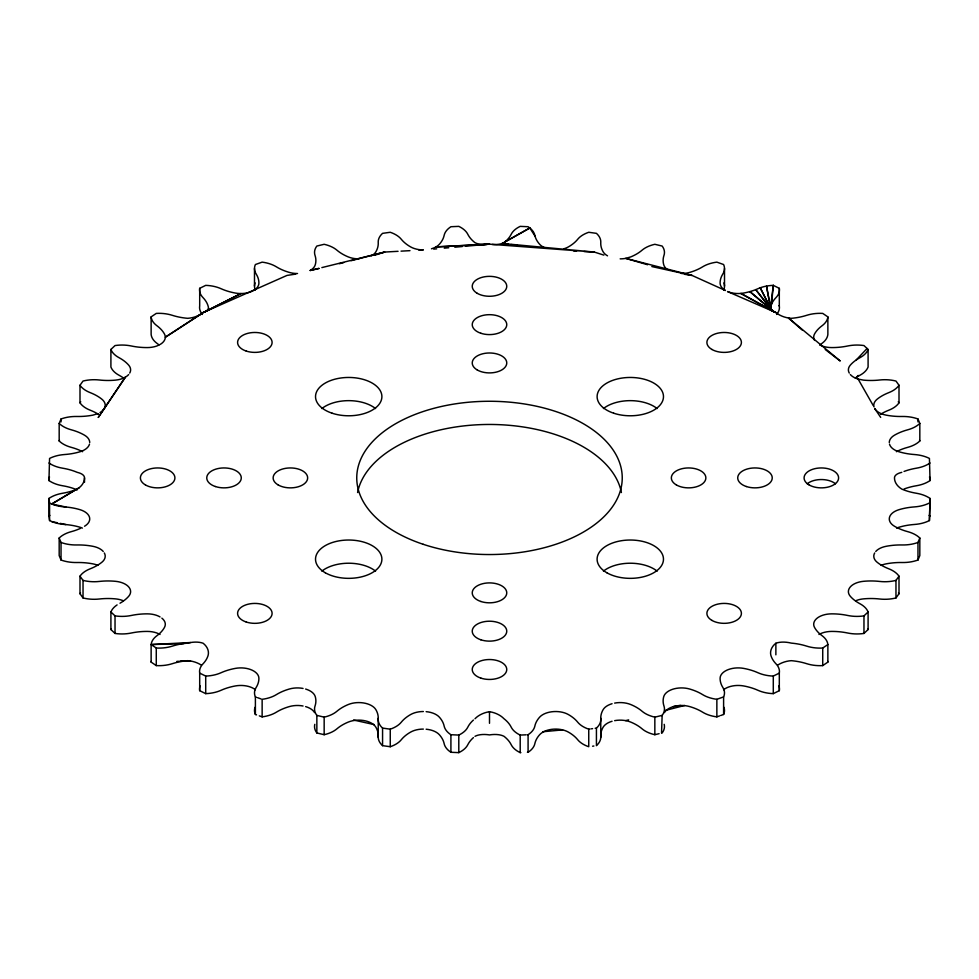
<?xml version="1.0" encoding="UTF-8"?>
<svg xmlns="http://www.w3.org/2000/svg" width="979" height="979" viewBox="0 0 979 979"><rect width="100%" height="100%" fill="white"/><g stroke="black" fill="none" stroke-linecap="round" stroke-linejoin="round"><path stroke-width="1.47" d="M771.562 304.163L773.288 285.366A27.547 15.909 0 0 0 757.942 288.707A45.658 26.36 0 0 1 743.587 293.064A18.05 10.426 0 0 1 727.544 291.558L775.87 312.57A18.454 11.405 14.5 0 0 791.301 318.322A45.658 26.36 0 0 0 806.672 315.324A27.547 15.909 0 0 1 822.727 313.402L827.867 316.878L827.867 334.439A27.547 15.909 0 0 1 822.079 343.299A45.658 26.36 0 0 0 819.717 345.208M77.206 489.904A45.658 26.36 0 0 0 62.644 485.755A27.547 15.909 0 0 1 48.95 480.554L49.574 458.441A27.547 15.909 0 0 1 64.516 454.537A45.658 26.36 0 0 0 80.009 451.76A18.05 10.426 0 0 0 89.505 444.148M48.95 480.554L49.452 476.761M773.288 285.366L770.559 307.651A18.454 7.453 -4.1 0 0 775.87 312.57L740.846 293.431L774.022 311.799L749.89 291.62L772.529 310.894L755.751 289.637L771.452 309.878L760.218 287.789L770.779 308.789L766.484 286.101L770.559 307.651L770.779 306.476A45.658 26.36 0 0 1 775.992 297.604A27.547 15.909 0 0 0 779.308 288.328L773.288 285.366L773.288 289.76M901.794 472.343A18.454 7.624 5.9 0 0 894.488 477.899A18.454 13.216 7.7 0 0 901.794 489.096A45.658 26.36 0 0 0 916.356 493.245A27.547 15.909 0 0 1 930.05 498.446L929.426 520.559A27.547 15.909 0 0 1 914.484 524.463A45.658 26.36 0 0 0 898.991 527.24A18.05 10.426 0 0 0 896.605 528.097M930.05 498.446L929.426 520.559M82.591 451.686A45.658 26.36 0 0 0 71.296 447.354A27.547 15.909 0 0 1 59.181 440.978L59.181 423.417L61.028 418.988A27.547 15.909 0 0 1 76.839 416.479A45.658 26.36 0 0 0 92.895 415.133L97.863 413.64M59.181 440.978L59.474 440.244M929.426 502.998A27.547 15.909 0 0 1 914.484 506.902A45.658 26.36 0 0 0 898.991 509.68A18.05 10.426 0 0 0 894.451 526.237A45.658 26.36 0 0 0 907.704 531.646A27.547 15.909 0 0 1 919.819 538.022L917.972 542.464L917.972 560.012A27.547 15.909 0 0 1 902.161 562.521A45.658 26.36 0 0 0 886.105 563.867A18.05 10.426 0 0 0 881.137 565.36M917.972 560.012L919.819 555.582L919.819 538.022M98.451 414.313A45.658 26.36 0 0 0 90.239 410.213A27.547 15.909 0 0 1 79.997 402.822L79.997 385.261L83.031 381.051A27.547 15.909 0 0 1 99.32 379.999A45.658 26.36 0 0 0 115.546 380.121A18.05 10.426 0 0 0 128.653 374.565M79.997 402.822L80.743 401.757M874.663 552.976A18.05 10.426 0 0 0 877.135 562.252A45.658 26.36 0 0 0 888.761 568.787A27.547 15.909 0 0 1 899.003 576.178L895.969 580.4L895.969 597.949A27.547 15.909 0 0 1 879.68 599.001A45.658 26.36 0 0 0 863.454 598.879A18.05 10.426 0 0 0 855.756 600.751M899.003 576.178L899.003 593.739L895.969 597.949M856.233 359.954L867.076 348.475L863.967 345.563A27.547 15.909 0 0 0 847.581 346.003A45.658 26.36 0 0 1 831.587 347.582A18.05 10.426 0 0 1 821.087 345.575M856.233 377.515L858.204 375.422M123.623 378.114A45.658 26.36 0 0 0 119.022 375.238A27.547 15.909 0 0 1 110.908 367.015L110.908 349.454L115.032 345.563A27.547 15.909 0 0 1 131.419 346.003A45.658 26.36 0 0 0 147.413 347.582A18.05 10.426 0 0 0 157.913 345.575M895.969 580.4A27.547 15.909 0 0 1 879.68 581.44A45.658 26.36 0 0 0 863.454 581.318A18.05 10.426 0 0 0 850.274 596.248A45.658 26.36 0 0 0 859.978 603.762A27.547 15.909 0 0 1 868.092 611.985L863.967 615.877A27.547 15.909 0 0 1 847.581 615.448A45.658 26.36 0 0 0 831.587 613.857A18.05 10.426 0 0 0 814.528 627.417A45.658 26.36 0 0 0 822.079 635.701A27.547 15.909 0 0 1 827.867 644.561L827.867 662.122L822.727 665.598A27.547 15.909 0 0 1 806.672 663.676A45.658 26.36 0 0 0 791.301 660.678A18.454 11.405 -14.5 0 0 777.987 664.912M868.092 611.985L868.092 629.546L863.967 633.437A27.547 15.909 0 0 1 847.581 632.997A45.658 26.36 0 0 0 831.587 631.418A18.05 10.426 0 0 0 818.958 634.478M159.283 345.208A45.658 26.36 0 0 0 156.921 343.299A27.547 15.909 0 0 1 151.133 334.439L151.133 316.878L156.273 313.402A27.547 15.909 0 0 1 172.328 315.324A45.658 26.36 0 0 0 187.699 318.322A18.454 11.405 -14.5 0 0 203.13 312.57L287.006 275.417L295.756 274.108M827.867 644.561L822.727 648.037A27.547 15.909 0 0 1 806.672 646.128A45.658 26.36 0 0 0 791.301 643.117A18.454 9.447 13.3 0 0 775.87 643.24A18.454 13.4 -5.4 0 0 770.779 654.963A45.658 26.36 0 0 0 775.992 663.835A27.547 15.909 0 0 1 779.308 673.111L779.308 690.672L773.288 693.634A27.547 15.909 0 0 1 757.942 690.293A45.658 26.36 0 0 0 743.587 685.936A18.05 10.426 0 0 0 723.579 689.718M204.978 311.799L240.956 293.553L203.13 312.57L165.304 337.229L201.013 314.088M84.549 526.237A18.05 10.426 0 0 0 80.009 509.68A45.658 26.36 0 0 0 65.862 507.012L64.516 506.902A27.547 15.909 0 0 1 51.728 504.001L76.093 489.561A45.658 26.36 0 0 1 62.644 493.245A27.547 15.909 0 0 0 48.95 498.446L49.574 502.998L51.728 504.001L79.348 487.591M535.036 236.135L529.823 227.985L504.809 242.046A45.658 26.36 0 0 0 511.197 234.287A27.547 15.909 0 0 1 520.204 226.369L528.085 226.724L529.823 227.985A27.547 15.909 0 0 1 534.852 235.352L535.036 236.135A45.658 26.36 0 0 0 539.662 244.297A18.05 10.426 0 0 0 545.132 247.944M486.685 244.42L436.01 246.904L489.5 244.089A18.454 9.019 12.3 0 0 502.178 243.465L529.823 227.985M202.372 314.455A27.547 15.909 0 0 1 199.692 305.889L199.692 288.328L205.712 285.366A27.547 15.909 0 0 1 221.058 288.707A45.658 26.36 0 0 0 235.413 293.064A18.05 10.426 0 0 0 258.897 283.225A45.658 26.36 0 0 0 256.155 273.985A27.547 15.909 0 0 1 255.397 264.526L262.139 262.139A27.547 15.909 0 0 1 276.384 266.826A45.658 26.36 0 0 0 289.392 272.431A18.05 10.426 0 0 0 297.53 273.52M779.308 673.111L773.288 676.073A27.547 15.909 0 0 1 757.942 672.732A45.658 26.36 0 0 0 743.587 668.376A18.05 10.426 0 0 0 720.103 678.227A45.658 26.36 0 0 0 722.845 687.454A27.547 15.909 0 0 1 723.603 696.913L723.603 714.474L720.801 715.478M508.174 244.212L502.178 243.465L504.014 242.682M723.603 696.913L716.861 699.3A27.547 15.909 0 0 1 702.616 694.613A45.658 26.36 0 0 0 689.608 689.008A18.05 10.426 0 0 0 663.75 696.62A45.658 26.36 0 0 0 663.958 705.981A27.547 15.909 0 0 1 662.147 715.392L661.535 733.1M719.687 715.869L716.861 716.861A27.547 15.909 0 0 1 702.616 712.174A45.658 26.36 0 0 0 689.608 706.569A18.05 10.426 0 0 0 664.423 712.602M375.128 255.115L384.686 252.056L398.061 251.309M339.309 263.73L343.702 262.605M351.02 260.72L384.686 252.056L321.858 267.597M625.703 720.63L628.653 719.871M665.475 710.399L684.627 705.48M358.828 258.86A18.05 10.426 0 0 1 348.291 256.926A45.658 26.36 0 0 1 336.96 250.208A27.547 15.909 0 0 0 324.159 244.297L316.853 246.047A27.547 15.909 0 0 0 315.042 255.458A45.658 26.36 0 0 1 315.25 264.82A18.05 10.426 0 0 1 310.172 270.498L318.934 268.332M662.147 715.392L654.841 717.142A27.547 15.909 0 0 1 642.04 711.231A45.658 26.36 0 0 0 630.709 704.525A18.05 10.426 0 0 0 614.641 703.093M659.112 733.687L654.841 734.703A27.547 15.909 0 0 1 642.04 728.792A45.658 26.36 0 0 0 630.709 722.074A18.05 10.426 0 0 0 614.641 720.654M310.172 270.498L318.958 268.527M255.421 689.718A18.05 10.426 0 0 0 235.413 685.936A45.658 26.36 0 0 0 221.058 690.293A27.547 15.909 0 0 1 205.712 693.634L199.692 690.672L199.692 673.111A27.547 15.909 0 0 1 203.008 663.835A45.658 26.36 0 0 0 208.221 654.963A18.454 13.4 5.4 0 0 203.13 643.24A18.454 9.447 -13.3 0 0 190.513 642.542L187.699 643.117A45.658 26.36 0 0 0 172.328 646.128A27.547 15.909 0 0 1 156.273 648.037L151.133 644.561A27.547 15.909 0 0 1 156.921 635.701A45.658 26.36 0 0 0 164.472 627.417A18.05 10.426 0 0 0 161.865 618.153M673.356 706.605L680.527 705.443M595.159 728.278L596.431 728.095A27.547 15.909 0 0 0 600.776 718.965A45.658 26.36 0 0 1 603.101 709.702A18.05 10.426 0 0 1 612.059 703.717M592.589 746.206L593.874 746.022M591.316 728.817L592.589 728.645M527.436 752.3L528.085 752.276L528.085 734.715A27.547 15.909 0 0 0 534.852 726.088A45.658 26.36 0 0 1 539.662 717.142A18.05 10.426 0 0 1 568.334 714.523A45.658 26.36 0 0 1 577.696 722.172A27.547 15.909 0 0 0 588.746 729.171L590.031 728.988M542.966 731.729L562.595 729.906M433.685 249.107L436.707 248.837M444.246 248.152L448.774 247.748M454.807 247.21L462.345 246.524M465.368 246.255L489.5 244.089A18.454 9.019 -12.3 0 1 474.986 242.682A45.658 26.36 0 0 1 467.803 234.287A27.547 15.909 0 0 0 458.796 226.369L450.915 226.724A27.547 15.909 0 0 0 444.148 235.352A45.658 26.36 0 0 1 439.338 244.297A18.05 10.426 0 0 1 431.47 248.788M401.047 251.15L409.968 250.661M418.89 250.159L423.344 249.914A18.05 10.426 0 0 1 410.666 246.928A45.658 26.36 0 0 1 401.304 239.28A27.547 15.909 0 0 0 390.254 232.28L382.569 233.345A27.547 15.909 0 0 0 378.224 242.474A45.658 26.36 0 0 1 375.899 251.75A18.05 10.426 0 0 1 371.482 255.837M201.013 664.912A18.454 11.405 14.5 0 0 190.513 660.996L187.699 660.678A45.658 26.36 0 0 0 172.328 663.676A27.547 15.909 0 0 1 156.273 665.598L151.133 662.122L151.133 644.561L190.513 642.542M527.436 734.739L528.085 734.715M526.115 734.813L520.204 735.07A27.547 15.909 0 0 1 511.197 727.164A45.658 26.36 0 0 0 504.014 718.757A18.454 11.834 14 0 0 489.5 711.721A18.454 11.834 -14 0 0 474.986 718.757M474.986 736.318A18.454 9.019 12.3 0 1 489.5 734.911A18.454 9.019 -12.3 0 1 504.014 736.318A45.658 26.36 0 0 1 511.197 744.713A27.547 15.909 0 0 0 520.204 752.631L520.865 752.606M151.133 644.561L183.697 643.57M180.736 661.217L183.697 661.119M176.881 661.388L190.513 660.996M473.432 720.042A45.658 26.36 0 0 0 467.803 727.164A27.547 15.909 0 0 1 458.796 735.07L450.915 734.715A27.547 15.909 0 0 1 444.148 726.088A45.658 26.36 0 0 0 439.338 717.142A18.05 10.426 0 0 0 426.146 711.66M473.432 737.603A45.658 26.36 0 0 0 467.803 744.713A27.547 15.909 0 0 1 458.796 752.631L450.915 752.276A27.547 15.909 0 0 1 444.148 743.648A45.658 26.36 0 0 0 439.338 734.703A18.05 10.426 0 0 0 426.146 729.22M573.584 250.918L576.545 251.077M583.949 251.493L594.314 252.056L603.872 255.115M492.315 244.42L594.314 252.056L502.178 243.465M82.395 528.097A18.05 10.426 0 0 0 80.009 527.24A45.658 26.36 0 0 0 65.862 524.573L64.516 524.463A27.547 15.909 0 0 1 51.728 521.562L49.574 520.559L48.95 516.006L48.95 498.446M511.173 244.579L517.169 245.325M520.155 245.692L524.658 246.255M423.344 711.525A18.05 10.426 0 0 0 410.666 714.523A45.658 26.36 0 0 0 401.304 722.172A27.547 15.909 0 0 1 390.254 729.171L382.569 728.095A27.547 15.909 0 0 1 378.224 718.965A45.658 26.36 0 0 0 375.899 709.702A18.05 10.426 0 0 0 348.291 704.525A45.658 26.36 0 0 0 336.96 711.231A27.547 15.909 0 0 1 324.159 717.142L316.853 715.392A27.547 15.909 0 0 1 315.042 705.981A45.658 26.36 0 0 0 315.25 696.62A18.05 10.426 0 0 0 305.644 689.057M423.344 729.086A18.05 10.426 0 0 0 410.666 732.072A45.658 26.36 0 0 0 401.304 739.72A27.547 15.909 0 0 1 390.254 746.72L382.569 745.655A27.547 15.909 0 0 1 378.224 736.526A45.658 26.36 0 0 0 375.899 727.25A18.05 10.426 0 0 0 348.291 722.074A45.658 26.36 0 0 0 336.96 728.792A27.547 15.909 0 0 1 324.159 734.703L316.853 732.953A27.547 15.909 0 0 1 314.81 724.338M684.7 274.316L691.994 275.417L725.402 290.506A18.05 10.426 0 0 1 720.103 283.225A45.658 26.36 0 0 1 722.845 273.985A27.547 15.909 0 0 0 723.603 264.526L716.861 262.139A27.547 15.909 0 0 0 702.616 266.826A45.658 26.36 0 0 1 689.608 272.431A18.05 10.426 0 0 1 681.47 273.52M51.728 504.001L65.862 507.012M51.728 521.562L57.382 522.762M60.209 523.361L65.862 524.573M651.83 266.557L691.994 275.417L625.703 258.37A18.05 10.426 0 0 1 620.172 258.86M353.529 720.018L374.296 724.631M850.347 374.565A18.05 10.426 0 0 0 858.142 379.093L863.454 380.121A45.658 26.36 0 0 0 879.68 379.999A27.547 15.909 0 0 1 895.969 381.051L899.003 385.261L899.003 402.822A27.547 15.909 0 0 1 888.761 410.213A45.658 26.36 0 0 0 880.549 414.313M647.609 264.746L625.703 258.37L630.709 256.926A45.658 26.36 0 0 0 642.04 250.208A27.547 15.909 0 0 1 654.841 244.297L662.147 246.047A27.547 15.909 0 0 1 663.958 255.458A45.658 26.36 0 0 0 663.75 264.82A18.05 10.426 0 0 0 666.993 269.262M303.049 705.994A18.05 10.426 0 0 0 289.392 706.569A45.658 26.36 0 0 0 276.384 712.174A27.547 15.909 0 0 1 262.139 716.861L259.313 715.869M261.001 698.908L257.636 697.721M256.51 697.317L255.397 696.913A27.547 15.909 0 0 1 256.155 687.454A45.658 26.36 0 0 0 258.897 678.227A18.05 10.426 0 0 0 235.413 668.376A45.658 26.36 0 0 0 221.058 672.732A27.547 15.909 0 0 1 205.712 676.073L199.692 673.111M256.51 714.878L255.397 714.474A27.547 15.909 0 0 1 255.029 707.327M778.807 305.644L779.308 305.889A27.547 15.909 0 0 1 776.628 314.455M825.224 349.491L840.227 360.994L788.487 318.004L802.082 329.96M160.042 616.917A18.05 10.426 0 0 0 147.413 613.857A45.658 26.36 0 0 0 131.419 615.448A27.547 15.909 0 0 1 115.032 615.877L110.908 611.985A27.547 15.909 0 0 1 117.088 604.912M160.042 634.478A18.05 10.426 0 0 0 147.413 631.418A45.658 26.36 0 0 0 131.419 632.997A27.547 15.909 0 0 1 115.032 633.437L110.908 629.546L110.908 611.985M867.076 348.475L868.092 349.454L868.092 367.015A27.547 15.909 0 0 1 859.978 375.238A45.658 26.36 0 0 0 855.377 378.114M123.244 600.751A18.05 10.426 0 0 0 115.546 598.879A45.658 26.36 0 0 0 99.32 599.001A27.547 15.909 0 0 1 83.031 597.949L83.031 580.4L79.997 576.178A27.547 15.909 0 0 1 90.239 568.787A45.658 26.36 0 0 0 101.865 562.252A18.05 10.426 0 0 0 104.337 552.976M83.031 597.949L79.997 593.739L79.997 576.178M898.257 401.757L899.003 402.822M880.684 417.384L874.663 408.463A18.05 10.426 0 0 0 886.105 415.133A45.658 26.36 0 0 0 902.161 416.479A27.547 15.909 0 0 1 917.972 418.988L919.819 423.417L919.819 440.978A27.547 15.909 0 0 1 907.704 447.354A45.658 26.36 0 0 0 896.409 451.686M858.142 379.093L873.244 405.575M97.863 565.36A18.05 10.426 0 0 0 92.895 563.867A45.658 26.36 0 0 0 76.839 562.521A27.547 15.909 0 0 1 61.028 560.012L61.028 542.464L59.181 538.022A27.547 15.909 0 0 1 71.296 531.646A45.658 26.36 0 0 0 80.511 528.342M61.028 560.012L59.181 555.582L59.181 538.022M919.526 440.244L919.819 440.978M929.548 476.761L930.05 480.554A27.547 15.909 0 0 1 916.356 485.755A45.658 26.36 0 0 0 904.033 489.01M930.05 480.554L929.426 458.441A27.547 15.909 0 0 0 914.484 454.537A45.658 26.36 0 0 1 898.991 451.76A18.05 10.426 0 0 1 889.495 444.148M917.972 418.988L917.972 421.912M863.967 615.877L863.967 633.437M822.727 648.037L822.727 665.598M779.308 288.328L779.308 305.889M775.87 643.24L775.87 654.829M773.288 676.073L773.288 693.634M724.509 268.491L724.509 286.052M716.861 699.3L716.861 716.861M654.841 717.142L654.841 734.703M600.751 718.182L600.788 737.334M596.431 728.095L596.431 745.655A27.547 15.909 0 0 0 600.776 736.526A45.658 26.36 0 0 1 603.101 727.25A18.05 10.426 0 0 1 612.059 721.266M588.746 729.171L588.746 746.72A27.547 15.909 0 0 1 577.696 739.72A45.658 26.36 0 0 0 568.334 732.072A18.05 10.426 0 0 0 539.662 734.703A45.658 26.36 0 0 0 534.852 743.648A27.547 15.909 0 0 1 528.085 752.276M520.204 735.07L520.204 752.631M489.5 711.721L489.5 723.31M458.796 735.07L458.796 752.631M450.915 734.715L450.915 752.276M390.254 729.171L390.254 746.72M382.569 728.095L382.569 745.655M378.249 718.182L378.212 737.334M324.159 717.142L324.159 734.703M316.853 715.392L316.853 732.953M262.139 716.861L262.139 699.3A27.547 15.909 0 0 0 276.384 694.613A45.658 26.36 0 0 1 289.392 689.008A18.05 10.426 0 0 1 303.049 688.433M255.397 696.913L255.397 714.474M254.491 268.491L254.491 286.052M205.712 676.073L205.712 693.634M156.273 648.037L156.273 665.598M115.032 615.877L115.032 633.437M48.95 462.994A27.547 15.909 0 0 0 62.644 468.195A45.658 26.36 0 0 1 77.206 472.343A18.454 7.624 -5.9 0 1 84.512 477.899L84.512 482.255M61.028 418.988L61.028 421.912M49.574 502.998L49.574 520.559M807.21 483.785A17.255 9.961 0 0 1 835.479 483.785M203.13 312.57A18.454 7.453 4.1 0 0 208.221 306.476A45.658 26.36 0 0 0 203.008 297.604A27.547 15.909 0 0 1 199.692 288.328M84.512 477.899A18.454 13.216 -7.7 0 1 77.206 489.096M357.592 492.523A132.74 76.631 0 0 1 489.5 424.458A132.74 76.631 0 0 1 621.408 492.523M603.443 408.549A33.188 19.164 0 0 1 657.142 408.549M321.858 408.549A33.188 19.164 0 0 1 375.557 408.549M321.858 571.124A33.188 19.164 0 0 1 375.557 571.124M603.443 571.124A33.188 19.164 0 0 1 657.142 571.124M305.644 706.605A18.05 10.426 0 0 1 314.577 712.602M199.692 690.672A27.547 15.909 0 0 1 200.132 685.887M120.001 603.223A45.658 26.36 0 0 0 128.726 596.248A18.05 10.426 0 0 0 115.546 581.318A45.658 26.36 0 0 0 99.32 581.44A27.547 15.909 0 0 1 83.031 580.4M103.26 551.471A18.05 10.426 0 0 0 92.895 546.306A45.658 26.36 0 0 0 76.839 544.96A27.547 15.909 0 0 1 61.028 542.464M151.133 662.122A27.547 15.909 0 0 1 151.255 661.327M110.908 629.546A27.547 15.909 0 0 1 111.239 628.775M79.997 593.739A27.547 15.909 0 0 1 80.535 593.005M48.95 516.006A27.547 15.909 0 0 1 49.856 515.407M778.868 685.887A27.547 15.909 0 0 1 779.308 690.672M723.971 707.327A27.547 15.909 0 0 1 723.603 714.474M664.19 724.338A27.547 15.909 0 0 1 662.147 732.953M917.972 542.464A27.547 15.909 0 0 1 902.161 544.96A45.658 26.36 0 0 0 886.105 546.306A18.05 10.426 0 0 0 875.74 551.471M929.144 515.407A27.547 15.909 0 0 1 930.05 516.006M898.465 593.005A27.547 15.909 0 0 1 899.003 593.739M867.761 628.775A27.547 15.909 0 0 1 868.092 629.546M827.744 661.327A27.547 15.909 0 0 1 827.867 662.122M827.867 316.878A27.547 15.909 0 0 1 822.079 325.738A45.658 26.36 0 0 0 814.528 334.023A18.05 10.426 0 0 0 814.589 340.411M868.092 349.454A27.547 15.909 0 0 1 859.978 357.678A45.658 26.36 0 0 0 850.274 365.191A18.05 10.426 0 0 0 849.27 373.072M899.003 385.261A27.547 15.909 0 0 1 888.761 392.652A45.658 26.36 0 0 0 877.135 399.199A18.05 10.426 0 0 0 874.002 406.897M919.819 423.417A27.547 15.909 0 0 1 907.704 429.805A45.658 26.36 0 0 0 894.451 435.214A18.05 10.426 0 0 0 889.275 442.532M930.05 462.994A27.547 15.909 0 0 1 916.356 468.195A45.658 26.36 0 0 0 904.033 471.45M563.782 248.801A18.05 10.426 0 0 0 568.334 246.928A45.658 26.36 0 0 0 577.696 239.28A27.547 15.909 0 0 1 588.746 232.28L596.431 233.345A27.547 15.909 0 0 1 600.776 242.474A45.658 26.36 0 0 0 603.101 251.75A18.05 10.426 0 0 0 607.518 255.837M723.922 282.87A27.547 15.909 0 0 1 723.665 290.017M255.335 290.017A27.547 15.909 0 0 1 255.078 282.87M89.725 442.532A18.05 10.426 0 0 0 84.549 435.214A45.658 26.36 0 0 0 71.296 429.805A27.547 15.909 0 0 1 59.181 423.417M99.993 412.587A18.05 10.426 0 0 0 101.865 399.199A45.658 26.36 0 0 0 90.239 392.652A27.547 15.909 0 0 1 79.997 385.261M129.73 373.072A18.05 10.426 0 0 0 128.726 365.191A45.658 26.36 0 0 0 119.022 357.678A27.547 15.909 0 0 1 110.908 349.454M160.042 344.522A18.05 10.426 0 0 0 164.472 334.023A45.658 26.36 0 0 0 156.921 325.738A27.547 15.909 0 0 1 151.133 316.878M125.373 377.184L98.316 417.384L125.373 377.184M676.403 484.948A17.255 9.961 0 0 0 705.272 480.481A17.255 9.961 0 0 0 684.137 468.28A17.255 9.961 0 0 0 676.403 484.948M477.299 369.989A17.255 9.961 0 0 0 506.167 365.534A17.255 9.961 0 0 0 485.033 353.321A17.255 9.961 0 0 0 477.299 369.989M278.195 484.948A17.255 9.961 0 0 0 307.063 480.481A17.255 9.961 0 0 0 285.929 468.28A17.255 9.961 0 0 0 278.195 484.948M480.873 601.485A17.255 9.961 0 0 0 506.755 592.858A17.255 9.961 0 0 0 480.873 584.23A17.255 9.961 0 0 0 480.873 601.485M423.136 544.275A132.74 76.631 0 0 0 622.24 477.899A132.74 76.631 0 0 0 423.136 411.535A132.74 76.631 0 0 0 423.136 544.275M613.698 413.211A33.188 19.164 0 0 0 663.481 396.617A33.188 19.164 0 0 0 613.698 380.023A33.188 19.164 0 0 0 613.698 413.211M332.114 413.211A33.188 19.164 0 0 0 381.896 396.617A33.188 19.164 0 0 0 332.114 380.023A33.188 19.164 0 0 0 332.114 413.211M325.248 572.739A33.188 19.164 0 0 0 380.758 564.149A33.188 19.164 0 0 0 340.117 540.677A33.188 19.164 0 0 0 325.248 572.739M606.821 572.739A33.188 19.164 0 0 0 662.342 564.149A33.188 19.164 0 0 0 621.702 540.677A33.188 19.164 0 0 0 606.821 572.739M711.953 349.479A17.255 9.961 0 0 0 740.822 345.012A17.255 9.961 0 0 0 719.687 332.811A17.255 9.961 0 0 0 711.953 349.479M480.873 333.264A17.255 9.961 0 0 0 506.755 324.636A17.255 9.961 0 0 0 480.873 316.009A17.255 9.961 0 0 0 480.873 333.264M477.299 293.357A17.255 9.961 0 0 0 506.167 288.891A17.255 9.961 0 0 0 485.033 276.69A17.255 9.961 0 0 0 477.299 293.357M246.218 351.057A17.255 9.961 0 0 0 272.101 342.43A17.255 9.961 0 0 0 246.218 333.802A17.255 9.961 0 0 0 246.218 351.057M215.392 486.526A17.255 9.961 0 0 0 241.275 477.899A17.255 9.961 0 0 0 215.392 469.271A17.255 9.961 0 0 0 215.392 486.526M145.455 484.948A17.255 9.961 0 0 0 174.323 480.481A17.255 9.961 0 0 0 153.189 468.28A17.255 9.961 0 0 0 145.455 484.948M246.218 622.008A17.255 9.961 0 0 0 272.101 613.38A17.255 9.961 0 0 0 246.218 604.753A17.255 9.961 0 0 0 246.218 622.008M480.873 639.801A17.255 9.961 0 0 0 506.755 631.174A17.255 9.961 0 0 0 480.873 622.546A17.255 9.961 0 0 0 480.873 639.801M480.873 678.117A17.255 9.961 0 0 0 506.755 669.489A17.255 9.961 0 0 0 480.873 660.862A17.255 9.961 0 0 0 480.873 678.117M711.953 620.417A17.255 9.961 0 0 0 740.822 615.95A17.255 9.961 0 0 0 719.687 603.749A17.255 9.961 0 0 0 711.953 620.417M746.353 486.526A17.255 9.961 0 0 0 772.235 477.899A17.255 9.961 0 0 0 746.353 469.271A17.255 9.961 0 0 0 746.353 486.526M809.144 484.948A17.255 9.961 0 0 0 838.012 480.481A17.255 9.961 0 0 0 816.878 468.28A17.255 9.961 0 0 0 809.144 484.948"/></g></svg>
